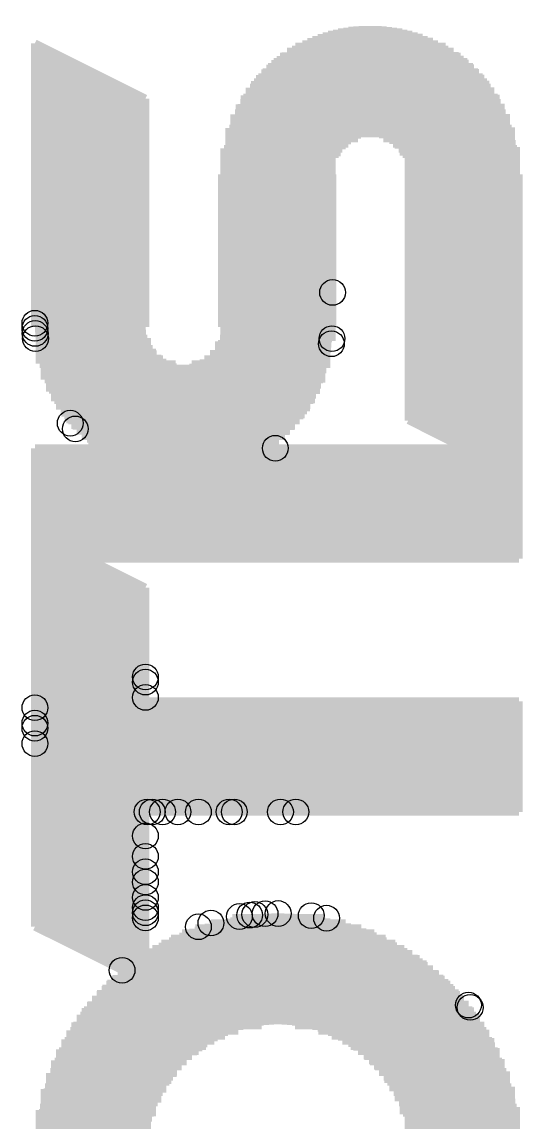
# Model space of a CAD drawing. Header units: millimetres. Extents: x 0 to 297, y 0 to 210.
# Drawn here: x 31.033 to 32.978, y 101.875 to 106.151 of the extents above; entities that cross this region are included whole.
import ezdxf

# ---------------------------------------------------------------- set-up
doc = ezdxf.new("R2010")
doc.units = ezdxf.units.MM
doc.header["$LTSCALE"] = 16.335
doc.layers.add('1', color=7, linetype='CONTINUOUS')

msp = doc.modelspace()

# ---------------------------------------------------------------- linework, layer by layer
at = {"layer": '1', "color": 9, "linetype": 'Continuous', "const_width": 0.0297}
for points in [[(32.1954, 104.7498), (32.1954, 106.1036)], [(32.2153, 104.8074), (32.2153, 106.1102)], [(32.2353, 104.9126), (32.2353, 106.117)], [(32.2551, 105.6291), (32.2551, 106.1214)], [(32.2749, 105.6568), (32.2749, 106.1257)], [(32.295, 105.6756), (32.295, 106.1292)], [(32.3148, 105.6888), (32.3148, 106.1325)], [(32.3346, 105.6977), (32.3346, 106.1336)], [(32.3547, 105.7033), (32.3547, 106.1358)], [(32.3745, 105.7066), (32.3745, 106.1358)], [(32.3946, 105.7066), (32.3946, 106.1358)], [(32.4144, 105.7043), (32.4144, 106.1358)], [(32.4342, 105.699), (32.4342, 106.1336)], [(32.4543, 105.6901), (32.4543, 106.1313)], [(32.4741, 105.6769), (32.4741, 106.1292)], [(32.4941, 105.6591), (32.4941, 106.1257)], [(32.514, 105.6314), (32.514, 106.1214)], [(32.5338, 104.6027), (32.5338, 106.117)], [(32.5538, 104.5928), (32.5538, 106.1102)], [(32.5736, 104.5829), (32.5736, 106.1049)], [(31.0827, 104.9667), (31.0827, 106.0683)], [(31.0827, 106.0683), (31.5119, 105.8536)], [(31.1004, 104.8239), (31.1004, 106.0594)], [(32.1157, 104.6116), (32.1157, 106.0693)], [(32.1358, 104.6393), (32.1358, 106.0795)], [(32.1556, 104.6703), (32.1556, 106.0881)], [(32.1754, 104.7068), (32.1754, 106.097)], [(32.5935, 104.574), (32.5935, 106.097)], [(32.6135, 104.5641), (32.6135, 106.0894)], [(32.6333, 104.5542), (32.6333, 106.0795)], [(32.6534, 104.544), (32.6534, 106.0693)], [(32.6732, 104.5341), (32.6732, 106.0594)], [(31.0827, 106.0363), (31.1457, 106.0363)], [(31.1203, 104.762), (31.1203, 106.0495)], [(31.1403, 104.7155), (31.1403, 106.0396)], [(31.1601, 104.6779), (31.1601, 106.0297)], [(31.1799, 104.6459), (31.1799, 106.0195)], [(32.0362, 104.5285), (32.0362, 106.0185)], [(32.056, 104.5463), (32.056, 106.033)], [(32.0616, 106.0363), (32.7085, 106.0363)], [(32.0758, 104.5664), (32.0758, 106.0462)], [(32.0936, 106.0561), (32.6775, 106.0561)], [(32.0959, 104.5885), (32.0959, 106.0584)], [(32.693, 104.5242), (32.693, 106.0472)], [(32.7131, 104.5143), (32.7131, 106.034)], [(32.7329, 104.0663), (32.7329, 106.0195)], [(31.0827, 106.0162), (31.1855, 106.0162)], [(31.0827, 105.9964), (31.2254, 105.9964)], [(31.0827, 105.9766), (31.2653, 105.9766)], [(31.2, 104.6182), (31.2, 106.0096)], [(31.2198, 104.5928), (31.2198, 105.9997)], [(31.2396, 104.5707), (31.2396, 105.9898)], [(31.2597, 104.5509), (31.2597, 105.9799)], [(31.9874, 105.9766), (32.7837, 105.9766)], [(31.9963, 104.0663), (31.9963, 105.9852)], [(32.0095, 105.9964), (32.7616, 105.9964)], [(32.0161, 104.512), (32.0161, 106.003)], [(32.0339, 106.0162), (32.7362, 106.0162)], [(32.7527, 104.0663), (32.7527, 106.004)], [(32.7728, 104.0663), (32.7728, 105.9865)], [(31.0827, 105.9565), (31.3049, 105.9565)], [(31.0827, 105.9367), (31.3448, 105.9367)], [(31.2795, 104.5331), (31.2795, 105.9697)], [(31.2996, 104.5166), (31.2996, 105.9598)], [(31.3194, 104.0663), (31.3194, 105.9499)], [(31.3392, 104.0663), (31.3392, 105.94)], [(31.9498, 105.9367), (32.8213, 105.9367)], [(31.9564, 104.0663), (31.9564, 105.9456)], [(31.9676, 105.9565), (32.8038, 105.9565)], [(31.9765, 104.0663), (31.9765, 105.9664)], [(32.7926, 104.0663), (32.7926, 105.9677)], [(32.8127, 104.0663), (32.8127, 105.9466)], [(31.0827, 105.9166), (31.3847, 105.9166)], [(31.0827, 105.8968), (31.4246, 105.8968)], [(31.3593, 104.0663), (31.3593, 105.9301)], [(31.3791, 104.0663), (31.3791, 105.9202)], [(31.3989, 104.0663), (31.3989, 105.91)], [(31.419, 104.0663), (31.419, 105.9001)], [(31.4388, 104.0663), (31.4388, 105.8902)], [(31.9165, 104.0663), (31.9165, 105.8958)], [(31.9178, 105.8968), (32.8523, 105.8968)], [(31.9333, 105.9166), (32.8381, 105.9166)], [(31.9366, 104.0663), (31.9366, 105.9222)], [(32.8325, 104.0663), (32.8325, 105.9235)], [(32.8523, 104.0663), (32.8523, 105.8968)], [(31.0827, 105.877), (31.4642, 105.877)], [(31.0827, 105.857), (31.5041, 105.857)], [(31.4588, 104.0663), (31.4588, 105.8803)], [(31.4787, 104.0663), (31.4787, 105.8704)], [(31.4985, 104.0663), (31.4985, 105.8603)], [(31.5119, 104.9667), (31.5119, 105.8536)], [(31.8924, 105.857), (32.879, 105.857)], [(31.8967, 104.0663), (31.8967, 105.8658)], [(31.9046, 105.877), (32.8668, 105.877)], [(32.8724, 104.0663), (32.8724, 105.8681)], [(31.0827, 105.8371), (31.5119, 105.8371)], [(31.0827, 105.8173), (31.5119, 105.8173)], [(31.8703, 105.8173), (32.9011, 105.8173)], [(31.8769, 104.0663), (31.8769, 105.8316)], [(31.8802, 105.8371), (32.8911, 105.8371)], [(32.8922, 104.0663), (32.8922, 105.8338)], [(31.0827, 105.7973), (31.5119, 105.7973)], [(31.0827, 105.7774), (31.5119, 105.7774)], [(31.8515, 105.7774), (32.9198, 105.7774)], [(31.8569, 104.0663), (31.8569, 105.7917)], [(31.8602, 105.7973), (32.911, 105.7973)], [(32.9122, 104.0663), (32.9122, 105.794)], [(31.0827, 105.7574), (31.5119, 105.7574)], [(31.0827, 105.7376), (31.5119, 105.7376)], [(31.0827, 105.7178), (31.5119, 105.7178)], [(31.8315, 105.7178), (32.9397, 105.7178)], [(31.837, 104.0663), (31.837, 105.7386)], [(31.837, 105.7376), (32.9343, 105.7376)], [(31.8437, 105.7574), (32.9275, 105.7574)], [(32.932, 104.0663), (32.932, 105.7419)], [(31.0827, 105.6977), (31.5119, 105.6977)], [(31.0827, 105.6779), (31.5119, 105.6779)], [(31.8216, 105.6779), (32.2993, 105.6779)], [(31.8259, 105.6977), (32.3369, 105.6977)], [(32.4355, 105.6977), (32.9452, 105.6977)], [(32.4731, 105.6779), (32.9498, 105.6779)], [(31.0827, 105.6578), (31.5119, 105.6578)], [(31.0827, 105.638), (31.5119, 105.638)], [(31.8137, 105.638), (32.2617, 105.638)], [(31.8172, 104.0663), (31.8172, 105.6601)], [(31.8172, 105.6578), (32.2762, 105.6578)], [(32.4952, 105.6578), (32.9541, 105.6578)], [(32.5107, 105.638), (32.9574, 105.638)], [(32.9519, 104.0663), (32.9519, 105.6657)], [(31.0827, 105.6182), (31.5119, 105.6182)], [(31.0827, 105.5981), (31.5119, 105.5981)], [(31.8104, 105.5981), (32.244, 105.5981)], [(31.8116, 105.6182), (32.2506, 105.6182)], [(32.5206, 105.6182), (32.9597, 105.6182)], [(32.5282, 105.5981), (32.9607, 105.5981)], [(31.0827, 105.5783), (31.5119, 105.5783)], [(31.0827, 105.5585), (31.5119, 105.5585)], [(31.8083, 104.9667), (31.8083, 105.5595)], [(31.8083, 105.5585), (32.2386, 105.5585)], [(31.8094, 105.5783), (32.2396, 105.5783)], [(32.2386, 104.9667), (32.2386, 105.5595)], [(32.5317, 105.5783), (32.9618, 105.5783)], [(32.5328, 104.604), (32.5328, 105.5595)], [(32.5328, 105.5585), (32.9618, 105.5585)], [(32.9618, 104.0663), (32.9618, 105.5595)], [(31.0827, 105.5384), (31.5119, 105.5384)], [(31.0827, 105.5186), (31.5119, 105.5186)], [(31.8083, 105.5384), (32.2386, 105.5384)], [(31.8083, 105.5186), (32.2386, 105.5186)], [(32.5328, 105.5384), (32.9618, 105.5384)], [(32.5328, 105.5186), (32.9618, 105.5186)], [(31.0827, 105.4986), (31.5119, 105.4986)], [(31.0827, 105.4787), (31.5119, 105.4787)], [(31.8083, 105.4986), (32.2386, 105.4986)], [(31.8083, 105.4787), (32.2386, 105.4787)], [(32.5328, 105.4986), (32.9618, 105.4986)], [(32.5328, 105.4787), (32.9618, 105.4787)], [(31.0827, 105.4589), (31.5119, 105.4589)], [(31.0827, 105.4389), (31.5119, 105.4389)], [(31.0827, 105.4191), (31.5119, 105.4191)], [(31.8083, 105.4589), (32.2386, 105.4589)], [(31.8083, 105.4389), (32.2386, 105.4389)], [(31.8083, 105.4191), (32.2386, 105.4191)], [(32.5328, 105.4589), (32.9618, 105.4589)], [(32.5328, 105.4389), (32.9618, 105.4389)], [(32.5328, 105.4191), (32.9618, 105.4191)], [(31.0827, 105.3992), (31.5119, 105.3992)], [(31.0827, 105.3792), (31.5119, 105.3792)], [(31.8083, 105.3992), (32.2386, 105.3992)], [(31.8083, 105.3792), (32.2386, 105.3792)], [(32.5328, 105.3992), (32.9618, 105.3992)], [(32.5328, 105.3792), (32.9618, 105.3792)], [(31.0827, 105.3594), (31.5119, 105.3594)], [(31.0827, 105.3393), (31.5119, 105.3393)], [(31.8083, 105.3594), (32.2386, 105.3594)], [(31.8083, 105.3393), (32.2386, 105.3393)], [(32.5328, 105.3594), (32.9618, 105.3594)], [(32.5328, 105.3393), (32.9618, 105.3393)], [(31.0827, 105.3195), (31.5119, 105.3195)], [(31.0827, 105.2997), (31.5119, 105.2997)], [(31.8083, 105.3195), (32.2386, 105.3195)], [(31.8083, 105.2997), (32.2386, 105.2997)], [(32.5328, 105.3195), (32.9618, 105.3195)], [(32.5328, 105.2997), (32.9618, 105.2997)], [(31.0827, 105.2796), (31.5119, 105.2796)], [(31.0827, 105.2598), (31.5119, 105.2598)], [(31.8083, 105.2796), (32.2386, 105.2796)], [(31.8083, 105.2598), (32.2386, 105.2598)], [(32.5328, 105.2796), (32.9618, 105.2796)], [(32.5328, 105.2598), (32.9618, 105.2598)], [(31.0827, 105.2397), (31.5119, 105.2397)], [(31.0827, 105.2199), (31.5119, 105.2199)], [(31.8083, 105.2397), (32.2386, 105.2397)], [(31.8083, 105.2199), (32.2386, 105.2199)], [(32.5328, 105.2397), (32.9618, 105.2397)], [(32.5328, 105.2199), (32.9618, 105.2199)], [(31.0827, 105.2001), (31.5119, 105.2001)], [(31.0827, 105.18), (31.5119, 105.18)], [(31.8083, 105.2001), (32.2386, 105.2001)], [(31.8083, 105.18), (32.2386, 105.18)], [(32.5328, 105.2001), (32.9618, 105.2001)], [(32.5328, 105.18), (32.9618, 105.18)], [(31.0827, 105.1602), (31.5119, 105.1602)], [(31.0827, 105.1404), (31.5119, 105.1404)], [(31.0827, 105.1204), (31.5119, 105.1204)], [(31.8083, 105.1602), (32.2386, 105.1602)], [(31.8083, 105.1404), (32.2386, 105.1404)], [(31.8083, 105.1204), (32.2386, 105.1204)], [(32.5328, 105.1602), (32.9618, 105.1602)], [(32.5328, 105.1404), (32.9618, 105.1404)], [(32.5328, 105.1204), (32.9618, 105.1204)], [(31.0827, 105.1005), (31.5119, 105.1005)], [(31.0827, 105.0805), (31.5119, 105.0805)], [(31.8083, 105.1005), (32.2386, 105.1005)], [(31.8083, 105.0805), (32.2386, 105.0805)], [(32.5328, 105.1005), (32.9618, 105.1005)], [(32.5328, 105.0805), (32.9618, 105.0805)], [(31.0827, 105.0607), (31.5119, 105.0607)], [(31.0827, 105.0408), (31.5119, 105.0408)], [(31.8083, 105.0607), (32.2386, 105.0607)], [(31.8083, 105.0408), (32.2386, 105.0408)], [(32.5328, 105.0607), (32.9618, 105.0607)], [(32.5328, 105.0408), (32.9618, 105.0408)], [(31.0827, 105.0208), (31.5119, 105.0208)], [(31.0827, 105.001), (31.5119, 105.001)], [(31.8083, 105.0208), (32.2386, 105.0208)], [(31.8083, 105.001), (32.2386, 105.001)], [(32.5328, 105.0208), (32.9618, 105.0208)], [(32.5328, 105.001), (32.9618, 105.001)], [(31.0827, 104.9809), (31.5119, 104.9809)], [(31.0827, 104.9611), (31.5129, 104.9611)], [(31.8083, 104.9809), (32.2386, 104.9809)], [(31.8083, 104.9611), (32.2386, 104.9611)], [(32.5328, 104.9809), (32.9618, 104.9809)], [(32.5328, 104.9611), (32.9618, 104.9611)], [(31.0837, 104.9413), (31.514, 104.9413)], [(31.085, 104.9212), (31.5195, 104.9212)], [(31.5185, 104.0663), (31.5185, 104.9235)], [(31.7972, 104.0663), (31.7972, 104.9113)], [(31.8017, 104.9212), (32.2363, 104.9212)], [(31.8071, 104.9413), (32.2374, 104.9413)], [(32.5328, 104.9413), (32.9618, 104.9413)], [(32.5328, 104.9212), (32.9618, 104.9212)], [(31.0872, 104.9014), (31.5274, 104.9014)], [(31.0893, 104.8816), (31.5396, 104.8816)], [(31.5383, 104.0663), (31.5383, 104.8826)], [(31.7774, 104.0663), (31.7774, 104.877)], [(31.7817, 104.8816), (32.2318, 104.8816)], [(31.7939, 104.9014), (32.234, 104.9014)], [(32.5328, 104.9014), (32.9618, 104.9014)], [(32.5328, 104.8816), (32.9618, 104.8816)], [(31.0926, 104.8615), (31.5561, 104.8615)], [(31.0971, 104.8417), (31.5805, 104.8417)], [(31.1015, 104.8216), (31.629, 104.8216)], [(31.5584, 104.0663), (31.5584, 104.8592)], [(31.5782, 104.0663), (31.5782, 104.844)], [(31.598, 104.0663), (31.598, 104.8328)], [(31.6181, 104.0663), (31.6181, 104.8249)], [(31.6379, 104.0663), (31.6379, 104.8206)], [(31.6577, 104.0663), (31.6577, 104.8196)], [(31.6778, 104.0663), (31.6778, 104.8196)], [(31.692, 104.8216), (32.2198, 104.8216)], [(31.6976, 104.0663), (31.6976, 104.8239)], [(31.7177, 104.0663), (31.7177, 104.8305)], [(31.7375, 104.0663), (31.7375, 104.8404)], [(31.7408, 104.8417), (32.2241, 104.8417)], [(31.7573, 104.0663), (31.7573, 104.8549)], [(31.7652, 104.8615), (32.2285, 104.8615)], [(32.5328, 104.8615), (32.9618, 104.8615)], [(32.5328, 104.8417), (32.9618, 104.8417)], [(32.5328, 104.8216), (32.9618, 104.8216)], [(31.1071, 104.8018), (32.2142, 104.8018)], [(31.1137, 104.782), (32.2076, 104.782)], [(32.5328, 104.8018), (32.9618, 104.8018)], [(32.5328, 104.782), (32.9618, 104.782)], [(31.1203, 104.762), (32.201, 104.762)], [(31.1281, 104.7421), (32.1932, 104.7421)], [(32.5328, 104.762), (32.9618, 104.762)], [(32.5328, 104.7421), (32.9618, 104.7421)], [(31.1368, 104.7223), (32.1843, 104.7223)], [(31.1469, 104.7023), (32.1744, 104.7023)], [(32.5328, 104.7223), (32.9618, 104.7223)], [(32.5328, 104.7023), (32.9618, 104.7023)], [(31.1579, 104.6825), (32.1632, 104.6825)], [(31.17, 104.6624), (32.1523, 104.6624)], [(32.5328, 104.6825), (32.9618, 104.6825)], [(32.5328, 104.6624), (32.9618, 104.6624)], [(31.1822, 104.6426), (32.1391, 104.6426)], [(31.1967, 104.6228), (32.1246, 104.6228)], [(32.5328, 104.6426), (32.9618, 104.6426)], [(32.5328, 104.6228), (32.9618, 104.6228)], [(31.2122, 104.6027), (32.1091, 104.6027)], [(31.2287, 104.5829), (32.0926, 104.5829)], [(32.5328, 104.604), (32.7494, 104.4955)], [(32.5328, 104.6027), (32.9618, 104.6027)], [(32.5736, 104.5829), (32.9618, 104.5829)], [(31.2475, 104.5628), (32.0738, 104.5628)], [(31.2686, 104.543), (32.0537, 104.543)], [(31.2907, 104.5232), (32.0306, 104.5232)], [(32.6145, 104.5628), (32.9618, 104.5628)], [(32.6544, 104.543), (32.9618, 104.543)], [(32.6943, 104.5232), (32.9618, 104.5232)], [(31.0827, 102.6372), (31.0827, 104.4955)], [(31.0827, 104.4955), (31.326, 104.4955)], [(31.0827, 104.4833), (32.9618, 104.4833)], [(31.1004, 102.6284), (31.1004, 104.4955)], [(31.1203, 102.6185), (31.1203, 104.4955)], [(31.1403, 102.6085), (31.1403, 104.4955)], [(31.1601, 102.5986), (31.1601, 104.4955)], [(31.1799, 102.5887), (31.1799, 104.4955)], [(31.2, 102.5786), (31.2, 104.4955)], [(31.2198, 102.5687), (31.2198, 104.4955)], [(31.2396, 102.5588), (31.2396, 104.4955)], [(31.2597, 102.5489), (31.2597, 104.4955)], [(31.2795, 102.5389), (31.2795, 104.4955)], [(31.2996, 102.5288), (31.2996, 104.4955)], [(31.3161, 104.5031), (32.0052, 104.5031)], [(31.994, 104.4955), (32.7494, 104.4955)], [(32.0161, 104.0663), (32.0161, 104.4955)], [(32.0362, 104.0663), (32.0362, 104.4955)], [(32.056, 104.0663), (32.056, 104.4955)], [(32.0758, 104.0663), (32.0758, 104.4955)], [(32.0959, 104.0663), (32.0959, 104.4955)], [(32.1157, 104.0663), (32.1157, 104.4955)], [(32.1358, 104.0663), (32.1358, 104.4955)], [(32.1556, 104.0663), (32.1556, 104.4955)], [(32.1754, 104.0663), (32.1754, 104.4955)], [(32.1954, 104.0663), (32.1954, 104.4955)], [(32.2153, 104.0663), (32.2153, 104.4955)], [(32.2353, 104.0663), (32.2353, 104.4955)], [(32.2551, 104.0663), (32.2551, 104.4955)], [(32.2749, 104.0663), (32.2749, 104.4955)], [(32.295, 104.0663), (32.295, 104.4955)], [(32.3148, 104.0663), (32.3148, 104.4955)], [(32.3346, 104.0663), (32.3346, 104.4955)], [(32.3547, 104.0663), (32.3547, 104.4955)], [(32.3745, 104.0663), (32.3745, 104.4955)], [(32.3946, 104.0663), (32.3946, 104.4955)], [(32.4144, 104.0663), (32.4144, 104.4955)], [(32.4342, 104.0663), (32.4342, 104.4955)], [(32.4543, 104.0663), (32.4543, 104.4955)], [(32.4741, 104.0663), (32.4741, 104.4955)], [(32.4941, 104.0663), (32.4941, 104.4955)], [(32.514, 104.0663), (32.514, 104.4955)], [(32.5338, 104.0663), (32.5338, 104.4955)], [(32.5538, 104.0663), (32.5538, 104.4955)], [(32.5736, 104.0663), (32.5736, 104.4955)], [(32.5935, 104.0663), (32.5935, 104.4955)], [(32.6135, 104.0663), (32.6135, 104.4955)], [(32.6333, 104.0663), (32.6333, 104.4955)], [(32.6534, 104.0663), (32.6534, 104.4955)], [(32.6732, 104.0663), (32.6732, 104.4955)], [(32.693, 104.0663), (32.693, 104.4955)], [(32.7131, 104.0663), (32.7131, 104.4955)], [(32.7339, 104.5031), (32.9618, 104.5031)], [(31.0827, 104.4635), (32.9618, 104.4635)], [(31.0827, 104.4434), (32.9618, 104.4434)], [(31.0827, 104.4236), (32.9618, 104.4236)], [(31.0827, 104.4036), (32.9618, 104.4036)], [(31.0827, 104.3838), (32.9618, 104.3838)], [(31.0827, 104.3639), (32.9618, 104.3639)], [(31.0827, 104.3439), (32.9618, 104.3439)], [(31.0827, 104.3241), (32.9618, 104.3241)], [(31.0827, 104.3042), (32.9618, 104.3042)], [(31.0827, 104.2842), (32.9618, 104.2842)], [(31.0827, 104.2644), (32.9618, 104.2644)], [(31.0827, 104.2443), (32.9618, 104.2443)], [(31.0827, 104.2245), (32.9618, 104.2245)], [(31.0827, 104.2047), (32.9618, 104.2047)], [(31.0827, 104.1846), (32.9618, 104.1846)], [(31.0827, 104.1648), (32.9618, 104.1648)], [(31.0827, 104.1447), (32.9618, 104.1447)], [(31.0827, 104.1249), (32.9618, 104.1249)], [(31.0827, 104.1051), (32.9618, 104.1051)], [(31.0827, 104.085), (32.9618, 104.085)], [(31.0827, 104.0652), (31.2907, 104.0652)], [(31.2884, 104.0663), (31.5119, 103.9545)], [(31.2884, 104.0663), (32.9618, 104.0663)], [(31.3194, 102.5189), (31.3194, 104.0508)], [(31.0827, 104.0454), (31.3306, 104.0454)], [(31.0827, 104.0254), (31.3702, 104.0254)], [(31.3392, 102.509), (31.3392, 104.0409)], [(31.3593, 102.4991), (31.3593, 104.0309)], [(31.3791, 102.4892), (31.3791, 104.021)], [(31.3989, 102.479), (31.3989, 104.0111)], [(31.0827, 104.0055), (31.4101, 104.0055)], [(31.0827, 103.9855), (31.45, 103.9855)], [(31.0827, 103.9657), (31.4898, 103.9657)], [(31.419, 101.0226), (31.419, 104.001)], [(31.4388, 101.0058), (31.4388, 103.9911)], [(31.4588, 100.9903), (31.4588, 103.9812)], [(31.4787, 100.9761), (31.4787, 103.9713)], [(31.0827, 103.9459), (31.5119, 103.9459)], [(31.0827, 103.9258), (31.5119, 103.9258)], [(31.4985, 100.9616), (31.4985, 103.9613)], [(31.5119, 103.5133), (31.5119, 103.9545)], [(31.0827, 103.906), (31.5119, 103.906)], [(31.0827, 103.8859), (31.5119, 103.8859)], [(31.0827, 103.8661), (31.5119, 103.8661)], [(31.0827, 103.8463), (31.5119, 103.8463)], [(31.0827, 103.8262), (31.5119, 103.8262)], [(31.0827, 103.8064), (31.5119, 103.8064)], [(31.0827, 103.7866), (31.5119, 103.7866)], [(31.0827, 103.7665), (31.5119, 103.7665)], [(31.0827, 103.7467), (31.5119, 103.7467)], [(31.0827, 103.7267), (31.5119, 103.7267)], [(31.0827, 103.7068), (31.5119, 103.7068)], [(31.0827, 103.687), (31.5119, 103.687)], [(31.0827, 103.667), (31.5119, 103.667)], [(31.0827, 103.6472), (31.5119, 103.6472)], [(31.0827, 103.6273), (31.5119, 103.6273)], [(31.0827, 103.6073), (31.5119, 103.6073)], [(31.0827, 103.5875), (31.5119, 103.5875)], [(31.0827, 103.5674), (31.5119, 103.5674)], [(31.0827, 103.5476), (31.5119, 103.5476)], [(31.0827, 103.5278), (31.5119, 103.5278)], [(31.0827, 103.5077), (32.9618, 103.5077)], [(31.5119, 103.5133), (32.9618, 103.5133)], [(31.5185, 103.083), (31.5185, 103.5133)], [(31.5383, 103.083), (31.5383, 103.5133)], [(31.5584, 103.083), (31.5584, 103.5133)], [(31.5782, 103.083), (31.5782, 103.5133)], [(31.598, 103.083), (31.598, 103.5133)], [(31.6181, 103.083), (31.6181, 103.5133)], [(31.6379, 103.083), (31.6379, 103.5133)], [(31.6577, 103.083), (31.6577, 103.5133)], [(31.6778, 103.083), (31.6778, 103.5133)], [(31.6976, 103.083), (31.6976, 103.5133)], [(31.7177, 103.083), (31.7177, 103.5133)], [(31.7375, 103.083), (31.7375, 103.5133)], [(31.7573, 103.083), (31.7573, 103.5133)], [(31.7774, 103.083), (31.7774, 103.5133)], [(31.7972, 103.083), (31.7972, 103.5133)], [(31.8172, 103.083), (31.8172, 103.5133)], [(31.837, 103.083), (31.837, 103.5133)], [(31.8569, 103.083), (31.8569, 103.5133)], [(31.8769, 103.083), (31.8769, 103.5133)], [(31.8967, 103.083), (31.8967, 103.5133)], [(31.9165, 103.083), (31.9165, 103.5133)], [(31.9366, 103.083), (31.9366, 103.5133)], [(31.9564, 103.083), (31.9564, 103.5133)], [(31.9765, 103.083), (31.9765, 103.5133)], [(31.9963, 103.083), (31.9963, 103.5133)], [(32.0161, 103.083), (32.0161, 103.5133)], [(32.0362, 103.083), (32.0362, 103.5133)], [(32.056, 103.083), (32.056, 103.5133)], [(32.0758, 103.083), (32.0758, 103.5133)], [(32.0959, 103.083), (32.0959, 103.5133)], [(32.1157, 103.083), (32.1157, 103.5133)], [(32.1358, 103.083), (32.1358, 103.5133)], [(32.1556, 103.083), (32.1556, 103.5133)], [(32.1754, 103.083), (32.1754, 103.5133)], [(32.1954, 103.083), (32.1954, 103.5133)], [(32.2153, 103.083), (32.2153, 103.5133)], [(32.2353, 103.083), (32.2353, 103.5133)], [(32.2551, 103.083), (32.2551, 103.5133)], [(32.2749, 103.083), (32.2749, 103.5133)], [(32.295, 103.083), (32.295, 103.5133)], [(32.3148, 103.083), (32.3148, 103.5133)], [(32.3346, 103.083), (32.3346, 103.5133)], [(32.3547, 103.083), (32.3547, 103.5133)], [(32.3745, 103.083), (32.3745, 103.5133)], [(32.3946, 103.083), (32.3946, 103.5133)], [(32.4144, 103.083), (32.4144, 103.5133)], [(32.4342, 103.083), (32.4342, 103.5133)], [(32.4543, 103.083), (32.4543, 103.5133)], [(32.4741, 103.083), (32.4741, 103.5133)], [(32.4941, 103.083), (32.4941, 103.5133)], [(32.514, 103.083), (32.514, 103.5133)], [(32.5338, 103.083), (32.5338, 103.5133)], [(32.5538, 103.083), (32.5538, 103.5133)], [(32.5736, 103.083), (32.5736, 103.5133)], [(32.5935, 103.083), (32.5935, 103.5133)], [(32.6135, 103.083), (32.6135, 103.5133)], [(32.6333, 103.083), (32.6333, 103.5133)], [(32.6534, 103.083), (32.6534, 103.5133)], [(32.6732, 103.083), (32.6732, 103.5133)], [(32.693, 103.083), (32.693, 103.5133)], [(32.7131, 103.083), (32.7131, 103.5133)], [(32.7329, 103.083), (32.7329, 103.5133)], [(32.7527, 103.083), (32.7527, 103.5133)], [(32.7728, 103.083), (32.7728, 103.5133)], [(32.7926, 103.083), (32.7926, 103.5133)], [(32.8127, 103.083), (32.8127, 103.5133)], [(32.8325, 103.083), (32.8325, 103.5133)], [(32.8523, 103.083), (32.8523, 103.5133)], [(32.8724, 103.083), (32.8724, 103.5133)], [(32.8922, 103.083), (32.8922, 103.5133)], [(32.9122, 103.083), (32.9122, 103.5133)], [(32.932, 103.083), (32.932, 103.5133)], [(32.9519, 103.083), (32.9519, 103.5133)], [(32.9618, 103.083), (32.9618, 103.5133)], [(31.0827, 103.4879), (32.9618, 103.4879)], [(31.0827, 103.4678), (32.9618, 103.4678)], [(31.0827, 103.448), (32.9618, 103.448)], [(31.0827, 103.4282), (32.9618, 103.4282)], [(31.0827, 103.4081), (32.9618, 103.4081)], [(31.0827, 103.3883), (32.9618, 103.3883)], [(31.0827, 103.3685), (32.9618, 103.3685)], [(31.0827, 103.3484), (32.9618, 103.3484)], [(31.0827, 103.3286), (32.9618, 103.3286)], [(31.0827, 103.3086), (32.9618, 103.3086)], [(31.0827, 103.2888), (32.9618, 103.2888)], [(31.0827, 103.2689), (32.9618, 103.2689)], [(31.0827, 103.2489), (32.9618, 103.2489)], [(31.0827, 103.2291), (32.9618, 103.2291)], [(31.0827, 103.209), (32.9618, 103.209)], [(31.0827, 103.1892), (32.9618, 103.1892)], [(31.0827, 103.1694), (32.9618, 103.1694)], [(31.0827, 103.1493), (32.9618, 103.1493)], [(31.0827, 103.1295), (32.9618, 103.1295)], [(31.0827, 103.1097), (32.9618, 103.1097)], [(31.0827, 103.0896), (32.9618, 103.0896)], [(31.0827, 103.0698), (31.5119, 103.0698)], [(31.5119, 102.5356), (31.5119, 103.083)], [(31.5119, 103.083), (32.9618, 103.083)], [(31.0827, 103.0497), (31.5119, 103.0497)], [(31.0827, 103.0299), (31.5119, 103.0299)], [(31.0827, 103.0101), (31.5119, 103.0101)], [(31.0827, 102.9901), (31.5119, 102.9901)], [(31.0827, 102.9702), (31.5119, 102.9702)], [(31.0827, 102.9504), (31.5119, 102.9504)], [(31.0827, 102.9304), (31.5119, 102.9304)], [(31.0827, 102.9106), (31.5119, 102.9106)], [(31.0827, 102.8905), (31.5119, 102.8905)], [(31.0827, 102.8707), (31.5119, 102.8707)], [(31.0827, 102.8509), (31.5119, 102.8509)], [(31.0827, 102.8308), (31.5119, 102.8308)], [(31.0827, 102.811), (31.5119, 102.811)], [(31.0827, 102.7909), (31.5119, 102.7909)], [(31.0827, 102.7711), (31.5119, 102.7711)], [(31.0827, 102.7513), (31.5119, 102.7513)], [(31.0827, 102.7312), (31.5119, 102.7312)], [(31.0827, 102.7114), (31.5119, 102.7114)], [(31.0827, 102.6916), (31.5119, 102.6916)], [(31.9165, 102.2458), (31.9165, 102.6827)], [(31.9366, 102.2502), (31.9366, 102.6847)], [(31.9564, 102.2535), (31.9564, 102.686)], [(31.9765, 102.2557), (31.9765, 102.688)], [(31.9963, 102.2568), (31.9963, 102.688)], [(32.0161, 102.258), (32.0161, 102.6893)], [(32.0362, 102.258), (32.0362, 102.6893)], [(32.056, 102.2568), (32.056, 102.688)], [(32.0758, 102.2557), (32.0758, 102.688)], [(32.0959, 102.2535), (32.0959, 102.687)], [(32.1157, 102.2502), (32.1157, 102.6847)], [(32.1358, 102.2468), (32.1358, 102.6827)], [(31.0827, 102.6715), (31.5119, 102.6715)], [(31.0827, 102.6517), (31.5119, 102.6517)], [(31.7375, 102.1684), (31.7375, 102.6439)], [(31.7573, 102.1816), (31.7573, 102.6494)], [(31.7662, 102.6517), (32.2894, 102.6517)], [(31.7774, 102.1927), (31.7774, 102.655)], [(31.7972, 102.2037), (31.7972, 102.6606)], [(31.8172, 102.2136), (31.8172, 102.6649)], [(31.837, 102.2214), (31.837, 102.6693)], [(31.8492, 102.6715), (32.2064, 102.6715)], [(31.8569, 102.2291), (31.8569, 102.6738)], [(31.8769, 102.2357), (31.8769, 102.6771)], [(31.8967, 102.2413), (31.8967, 102.6804)], [(32.1556, 102.2413), (32.1556, 102.6804)], [(32.1754, 102.2357), (32.1754, 102.6771)], [(32.1954, 102.2303), (32.1954, 102.6738)], [(32.2153, 102.2225), (32.2153, 102.6705)], [(32.2353, 102.2136), (32.2353, 102.6659)], [(32.2551, 102.2049), (32.2551, 102.6616)], [(32.2749, 102.1948), (32.2749, 102.656)], [(32.295, 102.1826), (32.295, 102.6505)], [(32.3148, 102.1706), (32.3148, 102.6439)], [(31.0827, 102.6372), (31.4212, 102.4681)], [(31.0938, 102.6317), (31.5119, 102.6317)], [(31.1335, 102.6118), (31.5119, 102.6118)], [(31.6181, 102.0543), (31.6181, 102.5964)], [(31.6379, 102.0797), (31.6379, 102.6052)], [(31.6544, 102.6118), (32.4012, 102.6118)], [(31.6577, 102.1008), (31.6577, 102.6141)], [(31.6778, 102.1209), (31.6778, 102.6218)], [(31.6976, 102.1384), (31.6976, 102.6296)], [(31.7055, 102.6317), (32.3501, 102.6317)], [(31.7177, 102.1539), (31.7177, 102.6372)], [(32.3346, 102.1562), (32.3346, 102.6372)], [(32.3547, 102.1407), (32.3547, 102.6306)], [(32.3745, 102.1229), (32.3745, 102.623)], [(32.3946, 102.1031), (32.3946, 102.6151)], [(32.4144, 102.082), (32.4144, 102.6063)], [(32.4342, 102.0576), (32.4342, 102.5964)], [(31.1733, 102.592), (31.5119, 102.592)], [(31.2132, 102.572), (31.5119, 102.572)], [(31.5584, 101.9537), (31.5584, 102.5643)], [(31.5739, 102.572), (32.482, 102.572)], [(31.5782, 101.9936), (31.5782, 102.5753)], [(31.598, 102.0266), (31.598, 102.5864)], [(31.6115, 102.592), (32.4444, 102.592)], [(32.4543, 102.0302), (32.4543, 102.5875)], [(32.4741, 101.9979), (32.4741, 102.5765)], [(32.4941, 101.9593), (32.4941, 102.5654)], [(32.514, 101.9085), (32.514, 102.5544)], [(31.2531, 102.5522), (31.5119, 102.5522)], [(31.2927, 102.5321), (32.5482, 102.5321)], [(31.3326, 102.5123), (32.5769, 102.5123)], [(31.5185, 101.8143), (31.5185, 102.54)], [(31.5383, 101.9017), (31.5383, 102.5532)], [(31.5383, 102.5522), (32.5173, 102.5522)], [(32.5338, 101.8288), (32.5338, 102.5423)], [(32.5538, 100.9606), (32.5538, 102.5288)], [(32.5736, 100.9748), (32.5736, 102.5146)], [(31.3725, 102.4925), (32.6036, 102.4925)], [(31.4124, 102.4724), (32.629, 102.4724)], [(32.5935, 100.9893), (32.5935, 102.5001)], [(32.6135, 101.0048), (32.6135, 102.4846)], [(32.6333, 101.0203), (32.6333, 102.4691)], [(31.3791, 101.0579), (31.3791, 102.4315)], [(31.3814, 102.4328), (32.6742, 102.4328)], [(31.3989, 101.0391), (31.3989, 102.4503)], [(31.4035, 102.4526), (32.6521, 102.4526)], [(32.6534, 101.0378), (32.6534, 102.4516)], [(32.6732, 101.0556), (32.6732, 102.4338)], [(31.3392, 101.0978), (31.3392, 102.3916)], [(31.3415, 102.3929), (32.7141, 102.3929)], [(31.3593, 101.0767), (31.3593, 102.4127)], [(31.3603, 102.4127), (32.6953, 102.4127)], [(32.693, 101.0757), (32.693, 102.415)], [(32.7131, 101.0955), (32.7131, 102.3939)], [(31.2996, 101.143), (31.2996, 102.3464)], [(31.3062, 102.353), (32.7494, 102.353)], [(31.3194, 101.1186), (31.3194, 102.3695)], [(31.3227, 102.3728), (32.7329, 102.3728)], [(32.7329, 101.1176), (32.7329, 102.3728)], [(32.7527, 101.1407), (32.7527, 102.3497)], [(31.2739, 102.3131), (32.7817, 102.3131)], [(31.2795, 101.1673), (31.2795, 102.322)], [(31.2894, 102.3332), (32.7662, 102.3332)], [(32.7728, 101.1651), (32.7728, 102.3243)], [(32.7926, 101.1917), (32.7926, 102.2976)], [(31.2396, 101.2227), (31.2396, 102.2656)], [(31.2452, 102.2735), (32.8104, 102.2735)], [(31.2597, 101.1938), (31.2597, 102.2956)], [(31.2597, 102.2933), (32.7959, 102.2933)], [(32.8127, 101.2204), (32.8127, 102.2689)], [(31.2089, 102.2136), (31.8205, 102.2136)], [(31.2198, 101.2547), (31.2198, 102.2347)], [(31.2198, 102.2336), (31.8724, 102.2336)], [(31.232, 102.2535), (31.963, 102.2535)], [(32.0926, 102.2535), (32.8236, 102.2535)], [(32.1832, 102.2336), (32.8358, 102.2336)], [(32.2353, 102.2136), (32.847, 102.2136)], [(32.8325, 101.2514), (32.8325, 102.238)], [(31.1866, 102.174), (31.7464, 102.174)], [(31.1977, 102.1938), (31.7794, 102.1938)], [(31.2, 101.289), (31.2, 102.2004)], [(32.2762, 102.1938), (32.8579, 102.1938)], [(32.3092, 102.174), (32.869, 102.174)], [(32.8523, 101.2857), (32.8523, 102.2049)], [(31.1678, 102.1341), (31.6933, 102.1341)], [(31.1766, 102.1539), (31.7187, 102.1539)], [(31.1799, 101.3266), (31.1799, 102.1618)], [(32.3369, 102.1539), (32.879, 102.1539)], [(32.3623, 102.1341), (32.8878, 102.1341)], [(32.8724, 101.3233), (32.8724, 102.1661)], [(31.1502, 102.0942), (31.6524, 102.0942)], [(31.1591, 102.114), (31.6722, 102.114)], [(31.1601, 101.3698), (31.1601, 102.1186)], [(32.3834, 102.114), (32.8967, 102.114)], [(32.4032, 102.0942), (32.9054, 102.0942)], [(32.8922, 101.3652), (32.8922, 102.1242)], [(31.1358, 102.0543), (31.6191, 102.0543)], [(31.1403, 101.4206), (31.1403, 102.0688)], [(31.1424, 102.0744), (31.6346, 102.0744)], [(32.421, 102.0744), (32.9132, 102.0744)], [(32.4365, 102.0543), (32.9198, 102.0543)], [(32.9122, 101.415), (32.9122, 102.0754)], [(31.1203, 101.4803), (31.1203, 102.0078)], [(31.1225, 102.0147), (31.5914, 102.0147)], [(31.1291, 102.0345), (31.6046, 102.0345)], [(32.451, 102.0345), (32.9265, 102.0345)], [(32.4642, 102.0147), (32.9331, 102.0147)], [(32.932, 101.4749), (32.932, 102.0157)], [(31.1114, 101.9748), (31.5693, 101.9748)], [(31.117, 101.9946), (31.5792, 101.9946)], [(32.4764, 101.9946), (32.9386, 101.9946)], [(32.4863, 101.9748), (32.9442, 101.9748)], [(31.0992, 101.9151), (31.5439, 101.9151)], [(31.1004, 101.5633), (31.1004, 101.926)], [(31.1025, 101.9349), (31.5505, 101.9349)], [(31.1071, 101.9547), (31.5594, 101.9547)], [(32.4962, 101.9547), (32.9486, 101.9547)], [(32.5051, 101.9349), (32.9531, 101.9349)], [(32.5117, 101.9151), (32.9564, 101.9151)], [(32.9519, 101.5534), (32.9519, 101.9372)], [(31.0926, 101.8752), (31.5317, 101.8752)], [(31.0959, 101.8951), (31.5373, 101.8951)], [(32.5183, 101.8951), (32.9597, 101.8951)], [(32.5239, 101.8752), (32.963, 101.8752)]]:
    msp.add_lwpolyline(points, dxfattribs=at)
at = {"layer": '1', "color": 7, "linetype": 'Continuous'}
for centre in [(32.2386, 105.1005), (31.0827, 104.9809), (31.0827, 104.9611), (31.0837, 104.9413), (31.085, 104.9212), (32.2363, 104.9212), (32.234, 104.9014), (31.2198, 104.5928), (31.2396, 104.5707), (32.0161, 104.4955), (31.5119, 103.6073), (31.5119, 103.5875), (31.5119, 103.5278), (31.0827, 103.4879), (31.0827, 103.4282), (31.0827, 103.4081), (31.0827, 103.3484), (31.5185, 103.083), (31.5383, 103.083), (31.5782, 103.083), (31.6379, 103.083), (31.7177, 103.083), (31.837, 103.083), (31.8569, 103.083), (32.0362, 103.083), (32.0959, 103.083), (31.5119, 102.9901), (31.5119, 102.9106), (31.5119, 102.8509), (31.5119, 102.811), (31.5119, 102.7513), (31.5119, 102.7114), (31.5119, 102.6916), (31.5119, 102.6715), (31.7662, 102.6517), (31.8769, 102.6771), (31.9165, 102.6827), (31.9366, 102.6847), (31.9765, 102.688), (32.0273, 102.6886), (32.1556, 102.6804), (32.2153, 102.6705), (31.7177, 102.6372), (31.4212, 102.4681), (32.7662, 102.3332), (32.7728, 102.3243)]:
    msp.add_circle(centre, 0.05, dxfattribs=at)

doc.saveas('drawing.dxf')
